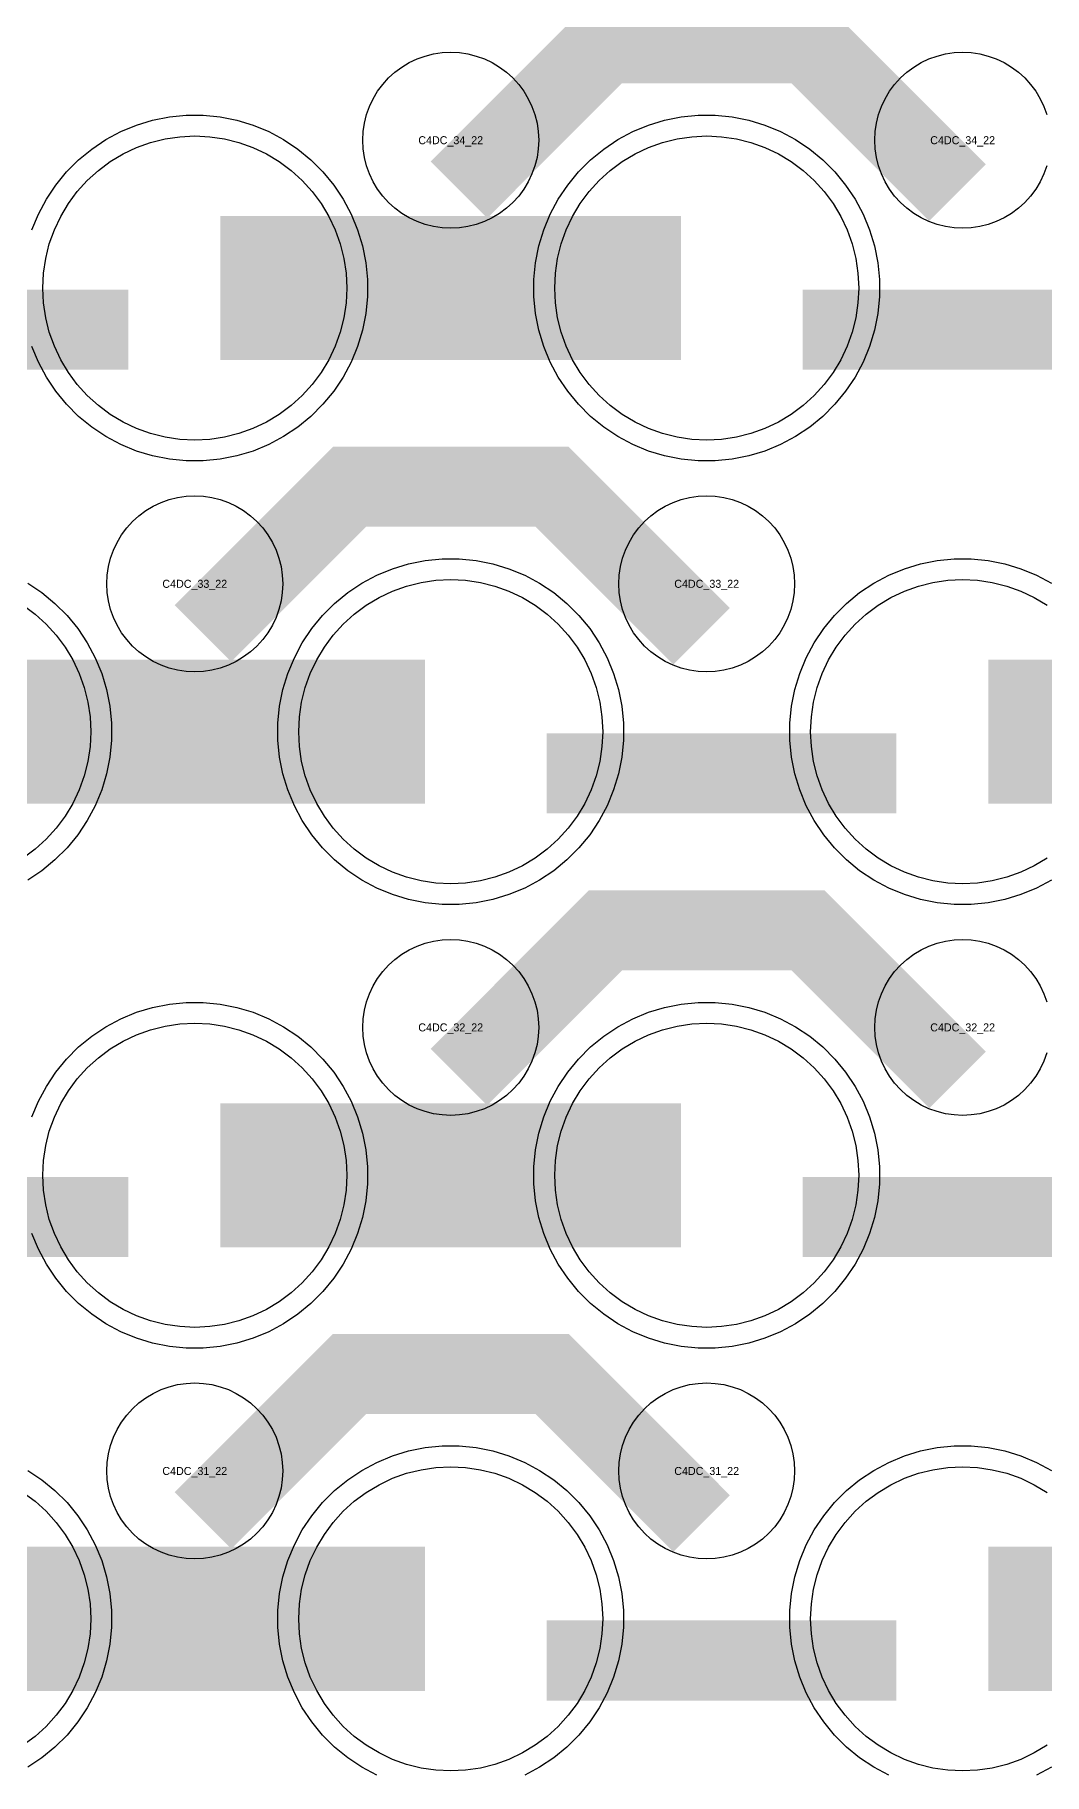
# Model space of a CAD drawing. Extents: x -11880 to 11880, y -14992 to 14992.
# Drawn here: x -5010 to -4694, y -10593 to -10049 of the extents above; entities that cross this region are included whole.
import ezdxf
from ezdxf.enums import TextEntityAlignment as Align

# ---------------------------------------------------------------- set-up
doc = ezdxf.new("R2010")
doc.units = 0
doc.header["$MEASUREMENT"] = 0
for name, color, linetype in [('GDS_775_DT_237', 138, 'CONTINUOUS'), ('RDL1_FS', 34, 'CONTINUOUS'), ('RDL_BS', 160, 'CONTINUOUS')]:
    doc.layers.add(name, color=color, linetype=linetype)

msp = doc.modelspace()

# ---------------------------------------------------------------- linework, layer by layer
at = {"layer": 'RDL1_FS'}
for points in [[(-4960, -10175.894), (-4964.657, -10175.665), (-4969.268, -10174.981), (-4973.791, -10173.849), (-4978.181, -10172.277), (-4982.395, -10170.285), (-4986.395, -10167.887), (-4990.14, -10165.109), (-4993.594, -10161.979), (-4996.724, -10158.525), (-4999.502, -10154.78), (-5001.9, -10150.78), (-5003.892, -10146.566), (-5005.464, -10142.176), (-5006.596, -10137.653), (-5007.28, -10133.042), (-5007.509, -10128.385), (-5007.28, -10123.728), (-5006.596, -10119.117), (-5005.464, -10114.594), (-5003.892, -10110.204), (-5001.9, -10105.99), (-4999.502, -10101.99), (-4996.724, -10098.245), (-4993.594, -10094.791), (-4990.14, -10091.661), (-4986.395, -10088.883), (-4982.395, -10086.485), (-4978.181, -10084.493), (-4973.791, -10082.921), (-4969.268, -10081.789), (-4964.657, -10081.105), (-4960, -10080.876), (-4955.343, -10081.105), (-4950.732, -10081.789), (-4946.209, -10082.921), (-4941.819, -10084.493), (-4937.605, -10086.485), (-4933.605, -10088.883), (-4929.86, -10091.661), (-4926.406, -10094.791), (-4923.276, -10098.245), (-4920.498, -10101.99), (-4918.1, -10105.99), (-4916.108, -10110.204), (-4914.536, -10114.594), (-4913.404, -10119.117), (-4912.72, -10123.728), (-4912.491, -10128.385), (-4912.72, -10133.042), (-4913.404, -10137.653), (-4914.536, -10142.176), (-4916.108, -10146.566), (-4918.1, -10150.78), (-4920.498, -10154.78), (-4923.276, -10158.525), (-4926.406, -10161.979), (-4929.86, -10165.109), (-4933.605, -10167.887), (-4937.605, -10170.285), (-4941.819, -10172.277), (-4946.209, -10173.849), (-4950.732, -10174.981), (-4955.343, -10175.665)], [(-4800, -10175.894), (-4804.657, -10175.665), (-4809.268, -10174.981), (-4813.791, -10173.849), (-4818.181, -10172.277), (-4822.395, -10170.285), (-4826.395, -10167.887), (-4830.14, -10165.109), (-4833.594, -10161.979), (-4836.724, -10158.525), (-4839.502, -10154.78), (-4841.9, -10150.78), (-4843.892, -10146.566), (-4845.464, -10142.176), (-4846.596, -10137.653), (-4847.28, -10133.042), (-4847.509, -10128.385), (-4847.28, -10123.728), (-4846.596, -10119.117), (-4845.464, -10114.594), (-4843.892, -10110.204), (-4841.9, -10105.99), (-4839.502, -10101.99), (-4836.724, -10098.245), (-4833.594, -10094.791), (-4830.14, -10091.661), (-4826.395, -10088.883), (-4822.395, -10086.485), (-4818.181, -10084.493), (-4813.791, -10082.921), (-4809.268, -10081.789), (-4804.657, -10081.105), (-4800, -10080.876), (-4795.343, -10081.105), (-4790.732, -10081.789), (-4786.209, -10082.921), (-4781.819, -10084.493), (-4777.605, -10086.485), (-4773.605, -10088.883), (-4769.86, -10091.661), (-4766.406, -10094.791), (-4763.276, -10098.245), (-4760.498, -10101.99), (-4758.1, -10105.99), (-4756.108, -10110.204), (-4754.536, -10114.594), (-4753.404, -10119.117), (-4752.72, -10123.728), (-4752.491, -10128.385), (-4752.72, -10133.042), (-4753.404, -10137.653), (-4754.536, -10142.176), (-4756.108, -10146.566), (-4758.1, -10150.78), (-4760.498, -10154.78), (-4763.276, -10158.525), (-4766.406, -10161.979), (-4769.86, -10165.109), (-4773.605, -10167.887), (-4777.605, -10170.285), (-4781.819, -10172.277), (-4786.209, -10173.849), (-4790.732, -10174.981), (-4795.343, -10175.665)], [(-4880, -10314.459), (-4884.657, -10314.23), (-4889.268, -10313.546), (-4893.791, -10312.414), (-4898.181, -10310.842), (-4902.395, -10308.85), (-4906.395, -10306.452), (-4910.14, -10303.674), (-4913.594, -10300.544), (-4916.724, -10297.09), (-4919.502, -10293.345), (-4921.9, -10289.345), (-4923.892, -10285.131), (-4925.464, -10280.741), (-4926.596, -10276.218), (-4927.28, -10271.607), (-4927.509, -10266.95), (-4927.28, -10262.293), (-4926.596, -10257.682), (-4925.464, -10253.159), (-4923.892, -10248.769), (-4921.9, -10244.555), (-4919.502, -10240.555), (-4916.724, -10236.81), (-4913.594, -10233.356), (-4910.14, -10230.226), (-4906.395, -10227.448), (-4902.395, -10225.05), (-4898.181, -10223.058), (-4893.791, -10221.486), (-4889.268, -10220.354), (-4884.657, -10219.67), (-4880, -10219.441), (-4875.343, -10219.67), (-4870.732, -10220.354), (-4866.209, -10221.486), (-4861.819, -10223.058), (-4857.605, -10225.05), (-4853.605, -10227.448), (-4849.86, -10230.226), (-4846.406, -10233.356), (-4843.276, -10236.81), (-4840.498, -10240.555), (-4838.1, -10244.555), (-4836.108, -10248.769), (-4834.536, -10253.159), (-4833.404, -10257.682), (-4832.72, -10262.293), (-4832.491, -10266.95), (-4832.72, -10271.607), (-4833.404, -10276.218), (-4834.536, -10280.741), (-4836.108, -10285.131), (-4838.1, -10289.345), (-4840.498, -10293.345), (-4843.276, -10297.09), (-4846.406, -10300.544), (-4849.86, -10303.674), (-4853.605, -10306.452), (-4857.605, -10308.85), (-4861.819, -10310.842), (-4866.209, -10312.414), (-4870.732, -10313.546), (-4875.343, -10314.23)]]:
    msp.add_lwpolyline(points, close=True, dxfattribs=at)
for points in [[(-4951.998, -10128.385, 45, 45, 0), (-4879.998, -10128.385, 45, 45, 0)], [(-4879.998, -10128.385, 45, 45, 0), (-4807.998, -10128.385, 45, 45, 0)], [(-5031.998, -10266.95, 45, 45, 0), (-4959.998, -10266.95, 45, 45, 0)], [(-4959.998, -10266.95, 45, 45, 0), (-4887.998, -10266.95, 45, 45, 0)], [(-4711.998, -10266.95, 45, 45, 0), (-4639.998, -10266.95, 45, 45, 0)]]:
    msp.add_lwpolyline(points, format="xyseb", dxfattribs=at)
for points in [[(-4693.605, -10306.452), (-4697.605, -10308.85), (-4701.819, -10310.842), (-4706.209, -10312.414), (-4710.732, -10313.546), (-4715.343, -10314.23), (-4720, -10314.459), (-4724.657, -10314.23), (-4729.268, -10313.546), (-4733.791, -10312.414), (-4738.181, -10310.842), (-4742.395, -10308.85), (-4746.395, -10306.452), (-4750.14, -10303.674), (-4753.594, -10300.544), (-4756.724, -10297.09), (-4759.502, -10293.345), (-4761.9, -10289.345), (-4763.892, -10285.131), (-4765.464, -10280.741), (-4766.596, -10276.218), (-4767.28, -10271.607), (-4767.509, -10266.95), (-4767.28, -10262.293), (-4766.596, -10257.682), (-4765.464, -10253.159), (-4763.892, -10248.769), (-4761.9, -10244.555), (-4759.502, -10240.555), (-4756.724, -10236.81), (-4753.594, -10233.356), (-4750.14, -10230.226), (-4746.395, -10227.448), (-4742.395, -10225.05), (-4738.181, -10223.058), (-4733.791, -10221.486), (-4729.268, -10220.354), (-4724.657, -10219.67), (-4720, -10219.441), (-4715.343, -10219.67), (-4710.732, -10220.354), (-4706.209, -10221.486), (-4701.819, -10223.058), (-4697.605, -10225.05), (-4693.605, -10227.448)], [(-5013.605, -10227.448), (-5009.86, -10230.226), (-5006.406, -10233.356), (-5003.276, -10236.81), (-5000.498, -10240.555), (-4998.1, -10244.555), (-4996.108, -10248.769), (-4994.536, -10253.159), (-4993.404, -10257.682), (-4992.72, -10262.293), (-4992.491, -10266.95), (-4992.72, -10271.607), (-4993.404, -10276.218), (-4994.536, -10280.741), (-4996.108, -10285.131), (-4998.1, -10289.345), (-5000.498, -10293.345), (-5003.276, -10297.09), (-5006.406, -10300.544), (-5009.86, -10303.674), (-5013.605, -10306.452)]]:
    msp.add_lwpolyline(points, dxfattribs=at)
at = {"layer": 'RDL1_FS', "color": 240, "true_color": 0xed1f24}
for points in [[(-4960, -10453.024), (-4964.657, -10452.795), (-4969.268, -10452.111), (-4973.791, -10450.979), (-4978.181, -10449.407), (-4982.395, -10447.415), (-4986.395, -10445.017), (-4990.14, -10442.239), (-4993.594, -10439.109), (-4996.724, -10435.655), (-4999.502, -10431.91), (-5001.9, -10427.91), (-5003.892, -10423.696), (-5005.464, -10419.306), (-5006.596, -10414.783), (-5007.28, -10410.172), (-5007.509, -10405.515), (-5007.28, -10400.858), (-5006.596, -10396.247), (-5005.464, -10391.724), (-5003.892, -10387.334), (-5001.9, -10383.12), (-4999.502, -10379.12), (-4996.724, -10375.375), (-4993.594, -10371.921), (-4990.14, -10368.791), (-4986.395, -10366.013), (-4982.395, -10363.615), (-4978.181, -10361.623), (-4973.791, -10360.051), (-4969.268, -10358.919), (-4964.657, -10358.235), (-4960, -10358.006), (-4955.343, -10358.235), (-4950.732, -10358.919), (-4946.209, -10360.051), (-4941.819, -10361.623), (-4937.605, -10363.615), (-4933.605, -10366.013), (-4929.86, -10368.791), (-4926.406, -10371.921), (-4923.276, -10375.375), (-4920.498, -10379.12), (-4918.1, -10383.12), (-4916.108, -10387.334), (-4914.536, -10391.724), (-4913.404, -10396.247), (-4912.72, -10400.858), (-4912.491, -10405.515), (-4912.72, -10410.172), (-4913.404, -10414.783), (-4914.536, -10419.306), (-4916.108, -10423.696), (-4918.1, -10427.91), (-4920.498, -10431.91), (-4923.276, -10435.655), (-4926.406, -10439.109), (-4929.86, -10442.239), (-4933.605, -10445.017), (-4937.605, -10447.415), (-4941.819, -10449.407), (-4946.209, -10450.979), (-4950.732, -10452.111), (-4955.343, -10452.795)], [(-4800, -10453.024), (-4804.657, -10452.795), (-4809.268, -10452.111), (-4813.791, -10450.979), (-4818.181, -10449.407), (-4822.395, -10447.415), (-4826.395, -10445.017), (-4830.14, -10442.239), (-4833.594, -10439.109), (-4836.724, -10435.655), (-4839.502, -10431.91), (-4841.9, -10427.91), (-4843.892, -10423.696), (-4845.464, -10419.306), (-4846.596, -10414.783), (-4847.28, -10410.172), (-4847.509, -10405.515), (-4847.28, -10400.858), (-4846.596, -10396.247), (-4845.464, -10391.724), (-4843.892, -10387.334), (-4841.9, -10383.12), (-4839.502, -10379.12), (-4836.724, -10375.375), (-4833.594, -10371.921), (-4830.14, -10368.791), (-4826.395, -10366.013), (-4822.395, -10363.615), (-4818.181, -10361.623), (-4813.791, -10360.051), (-4809.268, -10358.919), (-4804.657, -10358.235), (-4800, -10358.006), (-4795.343, -10358.235), (-4790.732, -10358.919), (-4786.209, -10360.051), (-4781.819, -10361.623), (-4777.605, -10363.615), (-4773.605, -10366.013), (-4769.86, -10368.791), (-4766.406, -10371.921), (-4763.276, -10375.375), (-4760.498, -10379.12), (-4758.1, -10383.12), (-4756.108, -10387.334), (-4754.536, -10391.724), (-4753.404, -10396.247), (-4752.72, -10400.858), (-4752.491, -10405.515), (-4752.72, -10410.172), (-4753.404, -10414.783), (-4754.536, -10419.306), (-4756.108, -10423.696), (-4758.1, -10427.91), (-4760.498, -10431.91), (-4763.276, -10435.655), (-4766.406, -10439.109), (-4769.86, -10442.239), (-4773.605, -10445.017), (-4777.605, -10447.415), (-4781.819, -10449.407), (-4786.209, -10450.979), (-4790.732, -10452.111), (-4795.343, -10452.795)], [(-4880, -10591.589), (-4884.657, -10591.36), (-4889.268, -10590.676), (-4893.791, -10589.544), (-4898.181, -10587.972), (-4902.395, -10585.98), (-4906.395, -10583.582), (-4910.14, -10580.804), (-4913.594, -10577.674), (-4916.724, -10574.22), (-4919.502, -10570.475), (-4921.9, -10566.475), (-4923.892, -10562.261), (-4925.464, -10557.871), (-4926.596, -10553.348), (-4927.28, -10548.737), (-4927.509, -10544.08), (-4927.28, -10539.423), (-4926.596, -10534.812), (-4925.464, -10530.289), (-4923.892, -10525.899), (-4921.9, -10521.685), (-4919.502, -10517.685), (-4916.724, -10513.94), (-4913.594, -10510.486), (-4910.14, -10507.356), (-4906.395, -10504.578), (-4902.395, -10502.18), (-4898.181, -10500.188), (-4893.791, -10498.616), (-4889.268, -10497.484), (-4884.657, -10496.8), (-4880, -10496.571), (-4875.343, -10496.8), (-4870.732, -10497.484), (-4866.209, -10498.616), (-4861.819, -10500.188), (-4857.605, -10502.18), (-4853.605, -10504.578), (-4849.86, -10507.356), (-4846.406, -10510.486), (-4843.276, -10513.94), (-4840.498, -10517.685), (-4838.1, -10521.685), (-4836.108, -10525.899), (-4834.536, -10530.289), (-4833.404, -10534.812), (-4832.72, -10539.423), (-4832.491, -10544.08), (-4832.72, -10548.737), (-4833.404, -10553.348), (-4834.536, -10557.871), (-4836.108, -10562.261), (-4838.1, -10566.475), (-4840.498, -10570.475), (-4843.276, -10574.22), (-4846.406, -10577.674), (-4849.86, -10580.804), (-4853.605, -10583.582), (-4857.605, -10585.98), (-4861.819, -10587.972), (-4866.209, -10589.544), (-4870.732, -10590.676), (-4875.343, -10591.36)]]:
    msp.add_lwpolyline(points, close=True, dxfattribs=at)
for points in [[(-4951.998, -10405.515, 45, 45, 0), (-4879.998, -10405.515, 45, 45, 0)], [(-4879.998, -10405.515, 45, 45, 0), (-4807.998, -10405.515, 45, 45, 0)], [(-5031.998, -10544.08, 45, 45, 0), (-4959.998, -10544.08, 45, 45, 0)], [(-4959.998, -10544.08, 45, 45, 0), (-4887.998, -10544.08, 45, 45, 0)], [(-4711.998, -10544.08, 45, 45, 0), (-4639.998, -10544.08, 45, 45, 0)]]:
    msp.add_lwpolyline(points, format="xyseb", dxfattribs=at)
for points in [[(-4693.605, -10583.582), (-4697.605, -10585.98), (-4701.819, -10587.972), (-4706.209, -10589.544), (-4710.732, -10590.676), (-4715.343, -10591.36), (-4720, -10591.589), (-4724.657, -10591.36), (-4729.268, -10590.676), (-4733.791, -10589.544), (-4738.181, -10587.972), (-4742.395, -10585.98), (-4746.395, -10583.582), (-4750.14, -10580.804), (-4753.594, -10577.674), (-4756.724, -10574.22), (-4759.502, -10570.475), (-4761.9, -10566.475), (-4763.892, -10562.261), (-4765.464, -10557.871), (-4766.596, -10553.348), (-4767.28, -10548.737), (-4767.509, -10544.08), (-4767.28, -10539.423), (-4766.596, -10534.812), (-4765.464, -10530.289), (-4763.892, -10525.899), (-4761.9, -10521.685), (-4759.502, -10517.685), (-4756.724, -10513.94), (-4753.594, -10510.486), (-4750.14, -10507.356), (-4746.395, -10504.578), (-4742.395, -10502.18), (-4738.181, -10500.188), (-4733.791, -10498.616), (-4729.268, -10497.484), (-4724.657, -10496.8), (-4720, -10496.571), (-4715.343, -10496.8), (-4710.732, -10497.484), (-4706.209, -10498.616), (-4701.819, -10500.188), (-4697.605, -10502.18), (-4693.605, -10504.578)], [(-5013.605, -10504.578), (-5009.86, -10507.356), (-5006.406, -10510.486), (-5003.276, -10513.94), (-5000.498, -10517.685), (-4998.1, -10521.685), (-4996.108, -10525.899), (-4994.536, -10530.289), (-4993.404, -10534.812), (-4992.72, -10539.423), (-4992.491, -10544.08), (-4992.72, -10548.737), (-4993.404, -10553.348), (-4994.536, -10557.871), (-4996.108, -10562.261), (-4998.1, -10566.475), (-5000.498, -10570.475), (-5003.276, -10574.22), (-5006.406, -10577.674), (-5009.86, -10580.804), (-5013.605, -10583.582)]]:
    msp.add_lwpolyline(points, dxfattribs=at)
at = {"layer": 'RDL_BS'}
for points in [[(-4877.438, -10097.699, 25, 25, 0), (-4831.623, -10051.884, 25, 25, 0), (-4798.07, -10051.884, 25, 25, 0)], [(-4721.599, -10098.598, 25, 25, 0), (-4768.313, -10051.884, 25, 25, 0), (-4798.071, -10051.884, 25, 25, 0)], [(-5089.984, -10141.398, 25, 25, 0), (-4980.719, -10141.398, 25, 25, 0)], [(-4769.984, -10141.398, 25, 25, 0), (-4660.719, -10141.398, 25, 25, 0)], [(-4957.438, -10236.264, 25, 25, 0), (-4911.623, -10190.449, 25, 25, 0), (-4878.07, -10190.449, 25, 25, 0)], [(-4801.599, -10237.163, 25, 25, 0), (-4848.313, -10190.449, 25, 25, 0), (-4878.071, -10190.449, 25, 25, 0)], [(-4849.984, -10279.963, 25, 25, 0), (-4740.719, -10279.963, 25, 25, 0)], [(-4877.438, -10374.829, 25, 25, 0), (-4831.623, -10329.014, 25, 25, 0), (-4798.07, -10329.014, 25, 25, 0)], [(-4721.599, -10375.728, 25, 25, 0), (-4768.313, -10329.014, 25, 25, 0), (-4798.071, -10329.014, 25, 25, 0)], [(-4957.438, -10513.394, 25, 25, 0), (-4911.623, -10467.579, 25, 25, 0), (-4878.07, -10467.579, 25, 25, 0)], [(-4801.599, -10514.293, 25, 25, 0), (-4848.313, -10467.579, 25, 25, 0), (-4878.071, -10467.579, 25, 25, 0)]]:
    msp.add_lwpolyline(points, format="xyseb", dxfattribs=at)
for points in [[(-4880, -10109.691), (-4882.693, -10109.559), (-4885.365, -10109.163), (-4887.984, -10108.506), (-4890.519, -10107.599), (-4892.956, -10106.447), (-4895.28, -10105.054), (-4897.443, -10103.451), (-4899.442, -10101.639), (-4901.254, -10099.64), (-4902.857, -10097.477), (-4904.25, -10095.153), (-4905.402, -10092.716), (-4906.309, -10090.181), (-4906.966, -10087.562), (-4907.362, -10084.89), (-4907.494, -10082.197), (-4907.362, -10079.504), (-4906.966, -10076.832), (-4906.309, -10074.213), (-4905.402, -10071.678), (-4904.25, -10069.241), (-4902.857, -10066.917), (-4901.254, -10064.754), (-4899.442, -10062.755), (-4897.443, -10060.943), (-4895.28, -10059.34), (-4892.956, -10057.947), (-4890.519, -10056.795), (-4887.984, -10055.888), (-4885.365, -10055.231), (-4882.693, -10054.835), (-4880, -10054.703), (-4877.307, -10054.835), (-4874.635, -10055.231), (-4872.016, -10055.888), (-4869.481, -10056.795), (-4867.044, -10057.947), (-4864.72, -10059.34), (-4862.557, -10060.943), (-4860.558, -10062.755), (-4858.746, -10064.754), (-4857.143, -10066.917), (-4855.75, -10069.241), (-4854.598, -10071.678), (-4853.691, -10074.213), (-4853.034, -10076.832), (-4852.638, -10079.504), (-4852.506, -10082.197), (-4852.638, -10084.89), (-4853.034, -10087.562), (-4853.691, -10090.181), (-4854.598, -10092.716), (-4855.75, -10095.153), (-4857.143, -10097.477), (-4858.746, -10099.64), (-4860.558, -10101.639), (-4862.557, -10103.451), (-4864.72, -10105.054), (-4867.044, -10106.447), (-4869.481, -10107.599), (-4872.016, -10108.506), (-4874.635, -10109.163), (-4877.307, -10109.559)], [(-4802.644, -10182.385), (-4807.938, -10181.868), (-4813.165, -10180.822), (-4818.205, -10179.291), (-4823.115, -10177.26), (-4827.777, -10174.768), (-4832.191, -10171.821), (-4836.292, -10168.459), (-4840.074, -10164.677), (-4843.436, -10160.576), (-4846.383, -10156.162), (-4848.875, -10151.5), (-4850.906, -10146.59), (-4852.437, -10141.55), (-4853.483, -10136.323), (-4854, -10131.029), (-4854, -10125.741), (-4853.483, -10120.447), (-4852.437, -10115.22), (-4850.906, -10110.18), (-4848.875, -10105.27), (-4846.383, -10100.608), (-4843.436, -10096.194), (-4840.074, -10092.093), (-4836.292, -10088.311), (-4832.191, -10084.949), (-4827.777, -10082.002), (-4823.115, -10079.51), (-4818.205, -10077.479), (-4813.165, -10075.948), (-4807.938, -10074.902), (-4802.644, -10074.385), (-4797.356, -10074.385), (-4792.062, -10074.902), (-4786.835, -10075.948), (-4781.795, -10077.479), (-4776.885, -10079.51), (-4772.223, -10082.002), (-4767.809, -10084.949), (-4763.708, -10088.311), (-4759.926, -10092.093), (-4756.564, -10096.194), (-4753.617, -10100.608), (-4751.125, -10105.27), (-4749.094, -10110.18), (-4747.563, -10115.22), (-4746.517, -10120.447), (-4746, -10125.741), (-4746, -10131.029), (-4746.517, -10136.323), (-4747.563, -10141.55), (-4749.094, -10146.59), (-4751.125, -10151.5), (-4753.617, -10156.162), (-4756.564, -10160.576), (-4759.926, -10164.677), (-4763.708, -10168.459), (-4767.809, -10171.821), (-4772.223, -10174.768), (-4776.885, -10177.26), (-4781.795, -10179.291), (-4786.835, -10180.822), (-4792.062, -10181.868), (-4797.356, -10182.385)], [(-4960, -10248.256), (-4962.693, -10248.124), (-4965.365, -10247.728), (-4967.984, -10247.071), (-4970.519, -10246.164), (-4972.956, -10245.012), (-4975.28, -10243.619), (-4977.443, -10242.016), (-4979.442, -10240.204), (-4981.254, -10238.205), (-4982.857, -10236.042), (-4984.25, -10233.718), (-4985.402, -10231.281), (-4986.309, -10228.746), (-4986.966, -10226.127), (-4987.362, -10223.455), (-4987.494, -10220.762), (-4987.362, -10218.069), (-4986.966, -10215.397), (-4986.309, -10212.778), (-4985.402, -10210.243), (-4984.25, -10207.806), (-4982.857, -10205.482), (-4981.254, -10203.319), (-4979.442, -10201.32), (-4977.443, -10199.508), (-4975.28, -10197.905), (-4972.956, -10196.512), (-4970.519, -10195.36), (-4967.984, -10194.453), (-4965.365, -10193.796), (-4962.693, -10193.4), (-4960, -10193.268), (-4957.307, -10193.4), (-4954.635, -10193.796), (-4952.016, -10194.453), (-4949.481, -10195.36), (-4947.044, -10196.512), (-4944.72, -10197.905), (-4942.557, -10199.508), (-4940.558, -10201.32), (-4938.746, -10203.319), (-4937.143, -10205.482), (-4935.75, -10207.806), (-4934.598, -10210.243), (-4933.691, -10212.778), (-4933.034, -10215.397), (-4932.638, -10218.069), (-4932.506, -10220.762), (-4932.638, -10223.455), (-4933.034, -10226.127), (-4933.691, -10228.746), (-4934.598, -10231.281), (-4935.75, -10233.718), (-4937.143, -10236.042), (-4938.746, -10238.205), (-4940.558, -10240.204), (-4942.557, -10242.016), (-4944.72, -10243.619), (-4947.044, -10245.012), (-4949.481, -10246.164), (-4952.016, -10247.071), (-4954.635, -10247.728), (-4957.307, -10248.124)], [(-4800, -10248.256), (-4802.693, -10248.124), (-4805.365, -10247.728), (-4807.984, -10247.071), (-4810.519, -10246.164), (-4812.956, -10245.012), (-4815.28, -10243.619), (-4817.443, -10242.016), (-4819.442, -10240.204), (-4821.254, -10238.205), (-4822.857, -10236.042), (-4824.25, -10233.718), (-4825.402, -10231.281), (-4826.309, -10228.746), (-4826.966, -10226.127), (-4827.362, -10223.455), (-4827.494, -10220.762), (-4827.362, -10218.069), (-4826.966, -10215.397), (-4826.309, -10212.778), (-4825.402, -10210.243), (-4824.25, -10207.806), (-4822.857, -10205.482), (-4821.254, -10203.319), (-4819.442, -10201.32), (-4817.443, -10199.508), (-4815.28, -10197.905), (-4812.956, -10196.512), (-4810.519, -10195.36), (-4807.984, -10194.453), (-4805.365, -10193.796), (-4802.693, -10193.4), (-4800, -10193.268), (-4797.307, -10193.4), (-4794.635, -10193.796), (-4792.016, -10194.453), (-4789.481, -10195.36), (-4787.044, -10196.512), (-4784.72, -10197.905), (-4782.557, -10199.508), (-4780.558, -10201.32), (-4778.746, -10203.319), (-4777.143, -10205.482), (-4775.75, -10207.806), (-4774.598, -10210.243), (-4773.691, -10212.778), (-4773.034, -10215.397), (-4772.638, -10218.069), (-4772.506, -10220.762), (-4772.638, -10223.455), (-4773.034, -10226.127), (-4773.691, -10228.746), (-4774.598, -10231.281), (-4775.75, -10233.718), (-4777.143, -10236.042), (-4778.746, -10238.205), (-4780.558, -10240.204), (-4782.557, -10242.016), (-4784.72, -10243.619), (-4787.044, -10245.012), (-4789.481, -10246.164), (-4792.016, -10247.071), (-4794.635, -10247.728), (-4797.307, -10248.124)], [(-4882.644, -10320.95), (-4887.938, -10320.433), (-4893.165, -10319.387), (-4898.205, -10317.856), (-4903.115, -10315.825), (-4907.777, -10313.333), (-4912.191, -10310.386), (-4916.292, -10307.024), (-4920.074, -10303.242), (-4923.436, -10299.141), (-4926.383, -10294.727), (-4928.875, -10290.065), (-4930.906, -10285.155), (-4932.437, -10280.115), (-4933.483, -10274.888), (-4934, -10269.594), (-4934, -10264.306), (-4933.483, -10259.012), (-4932.437, -10253.785), (-4930.906, -10248.745), (-4928.875, -10243.835), (-4926.383, -10239.173), (-4923.436, -10234.759), (-4920.074, -10230.658), (-4916.292, -10226.876), (-4912.191, -10223.514), (-4907.777, -10220.567), (-4903.115, -10218.075), (-4898.205, -10216.044), (-4893.165, -10214.513), (-4887.938, -10213.467), (-4882.644, -10212.95), (-4877.356, -10212.95), (-4872.062, -10213.467), (-4866.835, -10214.513), (-4861.795, -10216.044), (-4856.885, -10218.075), (-4852.223, -10220.567), (-4847.809, -10223.514), (-4843.708, -10226.876), (-4839.926, -10230.658), (-4836.564, -10234.759), (-4833.617, -10239.173), (-4831.125, -10243.835), (-4829.094, -10248.745), (-4827.563, -10253.785), (-4826.517, -10259.012), (-4826, -10264.306), (-4826, -10269.594), (-4826.517, -10274.888), (-4827.563, -10280.115), (-4829.094, -10285.155), (-4831.125, -10290.065), (-4833.617, -10294.727), (-4836.564, -10299.141), (-4839.926, -10303.242), (-4843.708, -10307.024), (-4847.809, -10310.386), (-4852.223, -10313.333), (-4856.885, -10315.825), (-4861.795, -10317.856), (-4866.835, -10319.387), (-4872.062, -10320.433), (-4877.356, -10320.95)], [(-4880, -10386.821), (-4882.693, -10386.689), (-4885.365, -10386.293), (-4887.984, -10385.636), (-4890.519, -10384.729), (-4892.956, -10383.577), (-4895.28, -10382.184), (-4897.443, -10380.581), (-4899.442, -10378.769), (-4901.254, -10376.77), (-4902.857, -10374.607), (-4904.25, -10372.283), (-4905.402, -10369.846), (-4906.309, -10367.311), (-4906.966, -10364.692), (-4907.362, -10362.02), (-4907.494, -10359.327), (-4907.362, -10356.634), (-4906.966, -10353.962), (-4906.309, -10351.343), (-4905.402, -10348.808), (-4904.25, -10346.371), (-4902.857, -10344.047), (-4901.254, -10341.884), (-4899.442, -10339.885), (-4897.443, -10338.073), (-4895.28, -10336.47), (-4892.956, -10335.077), (-4890.519, -10333.925), (-4887.984, -10333.018), (-4885.365, -10332.361), (-4882.693, -10331.965), (-4880, -10331.833), (-4877.307, -10331.965), (-4874.635, -10332.361), (-4872.016, -10333.018), (-4869.481, -10333.925), (-4867.044, -10335.077), (-4864.72, -10336.47), (-4862.557, -10338.073), (-4860.558, -10339.885), (-4858.746, -10341.884), (-4857.143, -10344.047), (-4855.75, -10346.371), (-4854.598, -10348.808), (-4853.691, -10351.343), (-4853.034, -10353.962), (-4852.638, -10356.634), (-4852.506, -10359.327), (-4852.638, -10362.02), (-4853.034, -10364.692), (-4853.691, -10367.311), (-4854.598, -10369.846), (-4855.75, -10372.283), (-4857.143, -10374.607), (-4858.746, -10376.77), (-4860.558, -10378.769), (-4862.557, -10380.581), (-4864.72, -10382.184), (-4867.044, -10383.577), (-4869.481, -10384.729), (-4872.016, -10385.636), (-4874.635, -10386.293), (-4877.307, -10386.689)], [(-4960, -10525.386), (-4962.693, -10525.254), (-4965.365, -10524.858), (-4967.984, -10524.201), (-4970.519, -10523.294), (-4972.956, -10522.142), (-4975.28, -10520.749), (-4977.443, -10519.146), (-4979.442, -10517.334), (-4981.254, -10515.335), (-4982.857, -10513.172), (-4984.25, -10510.848), (-4985.402, -10508.411), (-4986.309, -10505.876), (-4986.966, -10503.257), (-4987.362, -10500.585), (-4987.494, -10497.892), (-4987.362, -10495.199), (-4986.966, -10492.527), (-4986.309, -10489.908), (-4985.402, -10487.373), (-4984.25, -10484.936), (-4982.857, -10482.612), (-4981.254, -10480.449), (-4979.442, -10478.45), (-4977.443, -10476.638), (-4975.28, -10475.035), (-4972.956, -10473.642), (-4970.519, -10472.49), (-4967.984, -10471.583), (-4965.365, -10470.926), (-4962.693, -10470.53), (-4960, -10470.398), (-4957.307, -10470.53), (-4954.635, -10470.926), (-4952.016, -10471.583), (-4949.481, -10472.49), (-4947.044, -10473.642), (-4944.72, -10475.035), (-4942.557, -10476.638), (-4940.558, -10478.45), (-4938.746, -10480.449), (-4937.143, -10482.612), (-4935.75, -10484.936), (-4934.598, -10487.373), (-4933.691, -10489.908), (-4933.034, -10492.527), (-4932.638, -10495.199), (-4932.506, -10497.892), (-4932.638, -10500.585), (-4933.034, -10503.257), (-4933.691, -10505.876), (-4934.598, -10508.411), (-4935.75, -10510.848), (-4937.143, -10513.172), (-4938.746, -10515.335), (-4940.558, -10517.334), (-4942.557, -10519.146), (-4944.72, -10520.749), (-4947.044, -10522.142), (-4949.481, -10523.294), (-4952.016, -10524.201), (-4954.635, -10524.858), (-4957.307, -10525.254)], [(-4800, -10525.386), (-4802.693, -10525.254), (-4805.365, -10524.858), (-4807.984, -10524.201), (-4810.519, -10523.294), (-4812.956, -10522.142), (-4815.28, -10520.749), (-4817.443, -10519.146), (-4819.442, -10517.334), (-4821.254, -10515.335), (-4822.857, -10513.172), (-4824.25, -10510.848), (-4825.402, -10508.411), (-4826.309, -10505.876), (-4826.966, -10503.257), (-4827.362, -10500.585), (-4827.494, -10497.892), (-4827.362, -10495.199), (-4826.966, -10492.527), (-4826.309, -10489.908), (-4825.402, -10487.373), (-4824.25, -10484.936), (-4822.857, -10482.612), (-4821.254, -10480.449), (-4819.442, -10478.45), (-4817.443, -10476.638), (-4815.28, -10475.035), (-4812.956, -10473.642), (-4810.519, -10472.49), (-4807.984, -10471.583), (-4805.365, -10470.926), (-4802.693, -10470.53), (-4800, -10470.398), (-4797.307, -10470.53), (-4794.635, -10470.926), (-4792.016, -10471.583), (-4789.481, -10472.49), (-4787.044, -10473.642), (-4784.72, -10475.035), (-4782.557, -10476.638), (-4780.558, -10478.45), (-4778.746, -10480.449), (-4777.143, -10482.612), (-4775.75, -10484.936), (-4774.598, -10487.373), (-4773.691, -10489.908), (-4773.034, -10492.527), (-4772.638, -10495.199), (-4772.506, -10497.892), (-4772.638, -10500.585), (-4773.034, -10503.257), (-4773.691, -10505.876), (-4774.598, -10508.411), (-4775.75, -10510.848), (-4777.143, -10513.172), (-4778.746, -10515.335), (-4780.558, -10517.334), (-4782.557, -10519.146), (-4784.72, -10520.749), (-4787.044, -10522.142), (-4789.481, -10523.294), (-4792.016, -10524.201), (-4794.635, -10524.858), (-4797.307, -10525.254)]]:
    msp.add_lwpolyline(points, close=True, dxfattribs=at)
for points in [[(-4693.691, -10090.181), (-4694.598, -10092.716), (-4695.75, -10095.153), (-4697.143, -10097.477), (-4698.746, -10099.64), (-4700.558, -10101.639), (-4702.557, -10103.451), (-4704.72, -10105.054), (-4707.044, -10106.447), (-4709.481, -10107.599), (-4712.016, -10108.506), (-4714.635, -10109.163), (-4717.307, -10109.559), (-4720, -10109.691), (-4722.693, -10109.559), (-4725.365, -10109.163), (-4727.984, -10108.506), (-4730.519, -10107.599), (-4732.956, -10106.447), (-4735.28, -10105.054), (-4737.443, -10103.451), (-4739.442, -10101.639), (-4741.254, -10099.64), (-4742.857, -10097.477), (-4744.25, -10095.153), (-4745.402, -10092.716), (-4746.309, -10090.181), (-4746.966, -10087.562), (-4747.362, -10084.89), (-4747.494, -10082.197), (-4747.362, -10079.504), (-4746.966, -10076.832), (-4746.309, -10074.213), (-4745.402, -10071.678), (-4744.25, -10069.241), (-4742.857, -10066.917), (-4741.254, -10064.754), (-4739.442, -10062.755), (-4737.443, -10060.943), (-4735.28, -10059.34), (-4732.956, -10057.947), (-4730.519, -10056.795), (-4727.984, -10055.888), (-4725.365, -10055.231), (-4722.693, -10054.835), (-4720, -10054.703), (-4717.307, -10054.835), (-4714.635, -10055.231), (-4712.016, -10055.888), (-4709.481, -10056.795), (-4707.044, -10057.947), (-4704.72, -10059.34), (-4702.557, -10060.943), (-4700.558, -10062.755), (-4698.746, -10064.754), (-4697.143, -10066.917), (-4695.75, -10069.241), (-4694.598, -10071.678), (-4693.691, -10074.213)], [(-5010.906, -10110.18), (-5008.875, -10105.27), (-5006.383, -10100.608), (-5003.436, -10096.194), (-5000.074, -10092.093), (-4996.292, -10088.311), (-4992.191, -10084.949), (-4987.777, -10082.002), (-4983.115, -10079.51), (-4978.205, -10077.479), (-4973.165, -10075.948), (-4967.938, -10074.902), (-4962.644, -10074.385), (-4957.356, -10074.385), (-4952.062, -10074.902), (-4946.835, -10075.948), (-4941.795, -10077.479), (-4936.885, -10079.51), (-4932.223, -10082.002), (-4927.809, -10084.949), (-4923.708, -10088.311), (-4919.926, -10092.093), (-4916.564, -10096.194), (-4913.617, -10100.608), (-4911.125, -10105.27), (-4909.094, -10110.18), (-4907.563, -10115.22), (-4906.517, -10120.447), (-4906, -10125.741), (-4906, -10131.029), (-4906.517, -10136.323), (-4907.563, -10141.55), (-4909.094, -10146.59), (-4911.125, -10151.5), (-4913.617, -10156.162), (-4916.564, -10160.576), (-4919.926, -10164.677), (-4923.708, -10168.459), (-4927.809, -10171.821), (-4932.223, -10174.768), (-4936.885, -10177.26), (-4941.795, -10179.291), (-4946.835, -10180.822), (-4952.062, -10181.868), (-4957.356, -10182.385), (-4962.644, -10182.385), (-4967.938, -10181.868), (-4973.165, -10180.822), (-4978.205, -10179.291), (-4983.115, -10177.26), (-4987.777, -10174.768), (-4992.191, -10171.821), (-4996.292, -10168.459), (-5000.074, -10164.677), (-5003.436, -10160.576), (-5006.383, -10156.162), (-5008.875, -10151.5), (-5010.906, -10146.59)], [(-4692.223, -10313.333), (-4696.885, -10315.825), (-4701.795, -10317.856), (-4706.835, -10319.387), (-4712.062, -10320.433), (-4717.356, -10320.95), (-4722.644, -10320.95), (-4727.938, -10320.433), (-4733.165, -10319.387), (-4738.205, -10317.856), (-4743.115, -10315.825), (-4747.777, -10313.333), (-4752.191, -10310.386), (-4756.292, -10307.024), (-4760.074, -10303.242), (-4763.436, -10299.141), (-4766.383, -10294.727), (-4768.875, -10290.065), (-4770.906, -10285.155), (-4772.437, -10280.115), (-4773.483, -10274.888), (-4774, -10269.594), (-4774, -10264.306), (-4773.483, -10259.012), (-4772.437, -10253.785), (-4770.906, -10248.745), (-4768.875, -10243.835), (-4766.383, -10239.173), (-4763.436, -10234.759), (-4760.074, -10230.658), (-4756.292, -10226.876), (-4752.191, -10223.514), (-4747.777, -10220.567), (-4743.115, -10218.075), (-4738.205, -10216.044), (-4733.165, -10214.513), (-4727.938, -10213.467), (-4722.644, -10212.95), (-4717.356, -10212.95), (-4712.062, -10213.467), (-4706.835, -10214.513), (-4701.795, -10216.044), (-4696.885, -10218.075), (-4692.223, -10220.567)], [(-5012.223, -10220.567), (-5007.809, -10223.514), (-5003.708, -10226.876), (-4999.926, -10230.658), (-4996.564, -10234.759), (-4993.617, -10239.173), (-4991.125, -10243.835), (-4989.094, -10248.745), (-4987.563, -10253.785), (-4986.517, -10259.012), (-4986, -10264.306), (-4986, -10269.594), (-4986.517, -10274.888), (-4987.563, -10280.115), (-4989.094, -10285.155), (-4991.125, -10290.065), (-4993.617, -10294.727), (-4996.564, -10299.141), (-4999.926, -10303.242), (-5003.708, -10307.024), (-5007.809, -10310.386), (-5012.223, -10313.333)], [(-4693.691, -10367.311), (-4694.598, -10369.846), (-4695.75, -10372.283), (-4697.143, -10374.607), (-4698.746, -10376.77), (-4700.558, -10378.769), (-4702.557, -10380.581), (-4704.72, -10382.184), (-4707.044, -10383.577), (-4709.481, -10384.729), (-4712.016, -10385.636), (-4714.635, -10386.293), (-4717.307, -10386.689), (-4720, -10386.821), (-4722.693, -10386.689), (-4725.365, -10386.293), (-4727.984, -10385.636), (-4730.519, -10384.729), (-4732.956, -10383.577), (-4735.28, -10382.184), (-4737.443, -10380.581), (-4739.442, -10378.769), (-4741.254, -10376.77), (-4742.857, -10374.607), (-4744.25, -10372.283), (-4745.402, -10369.846), (-4746.309, -10367.311), (-4746.966, -10364.692), (-4747.362, -10362.02), (-4747.494, -10359.327), (-4747.362, -10356.634), (-4746.966, -10353.962), (-4746.309, -10351.343), (-4745.402, -10348.808), (-4744.25, -10346.371), (-4742.857, -10344.047), (-4741.254, -10341.884), (-4739.442, -10339.885), (-4737.443, -10338.073), (-4735.28, -10336.47), (-4732.956, -10335.077), (-4730.519, -10333.925), (-4727.984, -10333.018), (-4725.365, -10332.361), (-4722.693, -10331.965), (-4720, -10331.833), (-4717.307, -10331.965), (-4714.635, -10332.361), (-4712.016, -10333.018), (-4709.481, -10333.925), (-4707.044, -10335.077), (-4704.72, -10336.47), (-4702.557, -10338.073), (-4700.558, -10339.885), (-4698.746, -10341.884), (-4697.143, -10344.047), (-4695.75, -10346.371), (-4694.598, -10348.808), (-4693.691, -10351.343)]]:
    msp.add_lwpolyline(points, dxfattribs=at)
at = {"layer": 'RDL_BS', "color": 240, "true_color": 0xed1f24}
for points in [[(-5010.906, -10387.31), (-5008.875, -10382.4), (-5006.383, -10377.738), (-5003.436, -10373.324), (-5000.074, -10369.223), (-4996.292, -10365.441), (-4992.191, -10362.079), (-4987.777, -10359.132), (-4983.115, -10356.64), (-4978.205, -10354.609), (-4973.165, -10353.078), (-4967.938, -10352.032), (-4962.644, -10351.515), (-4957.356, -10351.515), (-4952.062, -10352.032), (-4946.835, -10353.078), (-4941.795, -10354.609), (-4936.885, -10356.64), (-4932.223, -10359.132), (-4927.809, -10362.079), (-4923.708, -10365.441), (-4919.926, -10369.223), (-4916.564, -10373.324), (-4913.617, -10377.738), (-4911.125, -10382.4), (-4909.094, -10387.31), (-4907.563, -10392.35), (-4906.517, -10397.577), (-4906, -10402.871), (-4906, -10408.159), (-4906.517, -10413.453), (-4907.563, -10418.68), (-4909.094, -10423.72), (-4911.125, -10428.63), (-4913.617, -10433.292), (-4916.564, -10437.706), (-4919.926, -10441.807), (-4923.708, -10445.589), (-4927.809, -10448.951), (-4932.223, -10451.898), (-4936.885, -10454.39), (-4941.795, -10456.421), (-4946.835, -10457.952), (-4952.062, -10458.998), (-4957.356, -10459.515), (-4962.644, -10459.515), (-4967.938, -10458.998), (-4973.165, -10457.952), (-4978.205, -10456.421), (-4983.115, -10454.39), (-4987.777, -10451.898), (-4992.191, -10448.951), (-4996.292, -10445.589), (-5000.074, -10441.807), (-5003.436, -10437.706), (-5006.383, -10433.292), (-5008.875, -10428.63), (-5010.906, -10423.72)], [(-4903.115, -10592.955), (-4907.777, -10590.463), (-4912.191, -10587.516), (-4916.292, -10584.154), (-4920.074, -10580.372), (-4923.436, -10576.271), (-4926.383, -10571.857), (-4928.875, -10567.195), (-4930.906, -10562.285), (-4932.437, -10557.245), (-4933.483, -10552.018), (-4934, -10546.724), (-4934, -10541.436), (-4933.483, -10536.142), (-4932.437, -10530.915), (-4930.906, -10525.875), (-4928.875, -10520.965), (-4926.383, -10516.303), (-4923.436, -10511.889), (-4920.074, -10507.788), (-4916.292, -10504.006), (-4912.191, -10500.644), (-4907.777, -10497.697), (-4903.115, -10495.205), (-4898.205, -10493.174), (-4893.165, -10491.643), (-4887.938, -10490.597), (-4882.644, -10490.08), (-4877.356, -10490.08), (-4872.062, -10490.597), (-4866.835, -10491.643), (-4861.795, -10493.174), (-4856.885, -10495.205), (-4852.223, -10497.697), (-4847.809, -10500.644), (-4843.708, -10504.006), (-4839.926, -10507.788), (-4836.564, -10511.889), (-4833.617, -10516.303), (-4831.125, -10520.965), (-4829.094, -10525.875), (-4827.563, -10530.915), (-4826.517, -10536.142), (-4826, -10541.436), (-4826, -10546.724), (-4826.517, -10552.018), (-4827.563, -10557.245), (-4829.094, -10562.285), (-4831.125, -10567.195), (-4833.617, -10571.857), (-4836.564, -10576.271), (-4839.926, -10580.372), (-4843.708, -10584.154), (-4847.809, -10587.516), (-4852.223, -10590.463), (-4856.885, -10592.955)], [(-4743.115, -10592.955), (-4747.777, -10590.463), (-4752.191, -10587.516), (-4756.292, -10584.154), (-4760.074, -10580.372), (-4763.436, -10576.271), (-4766.383, -10571.857), (-4768.875, -10567.195), (-4770.906, -10562.285), (-4772.437, -10557.245), (-4773.483, -10552.018), (-4774, -10546.724), (-4774, -10541.436), (-4773.483, -10536.142), (-4772.437, -10530.915), (-4770.906, -10525.875), (-4768.875, -10520.965), (-4766.383, -10516.303), (-4763.436, -10511.889), (-4760.074, -10507.788), (-4756.292, -10504.006), (-4752.191, -10500.644), (-4747.777, -10497.697), (-4743.115, -10495.205), (-4738.205, -10493.174), (-4733.165, -10491.643), (-4727.938, -10490.597), (-4722.644, -10490.08), (-4717.356, -10490.08), (-4712.062, -10490.597), (-4706.835, -10491.643), (-4701.795, -10493.174), (-4696.885, -10495.205), (-4692.223, -10497.697)], [(-5012.223, -10497.697), (-5007.809, -10500.644), (-5003.708, -10504.006), (-4999.926, -10507.788), (-4996.564, -10511.889), (-4993.617, -10516.303), (-4991.125, -10520.965), (-4989.094, -10525.875), (-4987.563, -10530.915), (-4986.517, -10536.142), (-4986, -10541.436), (-4986, -10546.724), (-4986.517, -10552.018), (-4987.563, -10557.245), (-4989.094, -10562.285), (-4991.125, -10567.195), (-4993.617, -10571.857), (-4996.564, -10576.271), (-4999.926, -10580.372), (-5003.708, -10584.154), (-5007.809, -10587.516), (-5012.223, -10590.463)], [(-4692.223, -10590.463), (-4696.885, -10592.955)]]:
    msp.add_lwpolyline(points, dxfattribs=at)
msp.add_lwpolyline([(-4802.644, -10459.515), (-4807.938, -10458.998), (-4813.165, -10457.952), (-4818.205, -10456.421), (-4823.115, -10454.39), (-4827.777, -10451.898), (-4832.191, -10448.951), (-4836.292, -10445.589), (-4840.074, -10441.807), (-4843.436, -10437.706), (-4846.383, -10433.292), (-4848.875, -10428.63), (-4850.906, -10423.72), (-4852.437, -10418.68), (-4853.483, -10413.453), (-4854, -10408.159), (-4854, -10402.871), (-4853.483, -10397.577), (-4852.437, -10392.35), (-4850.906, -10387.31), (-4848.875, -10382.4), (-4846.383, -10377.738), (-4843.436, -10373.324), (-4840.074, -10369.223), (-4836.292, -10365.441), (-4832.191, -10362.079), (-4827.777, -10359.132), (-4823.115, -10356.64), (-4818.205, -10354.609), (-4813.165, -10353.078), (-4807.938, -10352.032), (-4802.644, -10351.515), (-4797.356, -10351.515), (-4792.062, -10352.032), (-4786.835, -10353.078), (-4781.795, -10354.609), (-4776.885, -10356.64), (-4772.223, -10359.132), (-4767.809, -10362.079), (-4763.708, -10365.441), (-4759.926, -10369.223), (-4756.564, -10373.324), (-4753.617, -10377.738), (-4751.125, -10382.4), (-4749.094, -10387.31), (-4747.563, -10392.35), (-4746.517, -10397.577), (-4746, -10402.871), (-4746, -10408.159), (-4746.517, -10413.453), (-4747.563, -10418.68), (-4749.094, -10423.72), (-4751.125, -10428.63), (-4753.617, -10433.292), (-4756.564, -10437.706), (-4759.926, -10441.807), (-4763.708, -10445.589), (-4767.809, -10448.951), (-4772.223, -10451.898), (-4776.885, -10454.39), (-4781.795, -10456.421), (-4786.835, -10457.952), (-4792.062, -10458.998), (-4797.356, -10459.515)], close=True, dxfattribs=at)
for points in [[(-5089.984, -10418.528, 25, 25, 0), (-4980.719, -10418.528, 25, 25, 0)], [(-4769.984, -10418.528, 25, 25, 0), (-4660.719, -10418.528, 25, 25, 0)], [(-4849.984, -10557.093, 25, 25, 0), (-4740.719, -10557.093, 25, 25, 0)]]:
    msp.add_lwpolyline(points, format="xyseb", dxfattribs=at)

# ---------------------------------------------------------------- texts
at = {"layer": 'GDS_775_DT_237'}
for s, p in [('C4DC_34_22', (-4880, -10082.197)), ('C4DC_34_22', (-4880, -10082.197)), ('C4DC_34_22', (-4720, -10082.197)), ('C4DC_34_22', (-4720, -10082.197)), ('C4DC_33_22', (-4960, -10220.762)), ('C4DC_33_22', (-4960, -10220.762)), ('C4DC_33_22', (-4800, -10220.762)), ('C4DC_33_22', (-4800, -10220.762)), ('C4DC_32_22', (-4880, -10359.327)), ('C4DC_32_22', (-4880, -10359.327)), ('C4DC_32_22', (-4720, -10359.327)), ('C4DC_32_22', (-4720, -10359.327)), ('C4DC_31_22', (-4960, -10497.892)), ('C4DC_31_22', (-4960, -10497.892)), ('C4DC_31_22', (-4800, -10497.892)), ('C4DC_31_22', (-4800, -10497.892))]:
    msp.add_text(s, height=2.5, dxfattribs=at).set_placement(p, align=Align.MIDDLE_CENTER)

doc.saveas('drawing.dxf')
